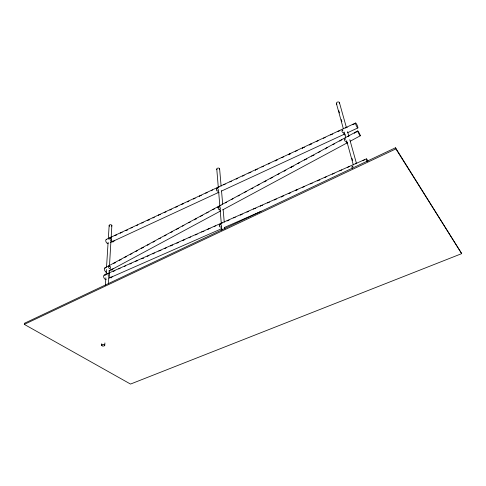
<?xml version="1.0" encoding="UTF-8"?>
<svg xmlns="http://www.w3.org/2000/svg" width="486" height="486" viewBox="0 0 486 486"><rect width="100%" height="100%" fill="white"/><g stroke="black" fill="none" stroke-linecap="round" stroke-linejoin="round"><path stroke-width="0.73" d="M153.029 242.277L154.153 241.39M176.782 243.243L178.69 242.399M104.763 345.224L104.897 342.952M108.402 283.885L108.809 277.069M109.071 273.284C109.21 274.183 110.583 276.856 108.7 276.425C106.689 272.567 109.909 275.623 109.21 270.252M109.484 265.708L110.917 241.475M111.142 237.684L111.865 225.571M164.62 235.971L166.133 235.011M101.629 345.285L101.726 343.766M105.389 285.428L105.869 277.846M106.057 274.815L106.391 269.511M106.531 267.239L108.105 242.235M108.293 239.203L109.156 225.565M187.377 201.927L188.902 201.083M189.03 237.842L190.615 236.992M194.412 219.866L195.305 219.052L196.599 218.87M24.3 324.381L24.47 323.281L395.501 147.762L461.7 253.637L130.521 384.068L24.3 324.381L395.883 148.892L461.7 253.637M111.592 240.005L111.3 240.509L110.601 240.467C108.329 238.049 111.908 235.838 111.592 239.999M211.331 190.743L212.576 189.917M200.493 216.537L201.647 215.638L202.705 215.565M217.455 187.888L219.058 187.001M214.168 226.707L215.462 225.875M112.381 276.267L111.458 277.822L109.69 277.53M220.583 223.833L222.272 222.953M114.119 240.515C114.125 242.265 111.816 242.386 111.051 241.062M236.147 179.164L237.806 178.247M227.071 220.954L229.125 220.049M242.49 176.199L244.166 175.276M248.905 173.253L249.069 172.882M240.23 215.122L242.32 214.198M244.446 192.735L244.671 192.335M255.399 170.033L255.399 170.398M246.906 212.163L248.674 211.252M346.791 140.679L346.305 141.39M253.649 209.211L253.868 208.84M268.442 164.086L269.845 163.181M344.179 131.973L343.906 132.484M288.544 154.706C292.086 152.902 291.169 153.102 288.55 154.755M284.061 171.327L285.865 170.149M274.232 200.056L274.687 199.588M304.576 160.161L304.831 159.754M309.205 145.065L310.718 144.093M340 140.819L339.896 141.262M125.552 230.656L127.551 230.06M324.654 177.706L326.288 176.74M130.941 228.141L131.39 227.77M107.704 273.746L109.484 273.089M130.291 254.427L132.058 253.607M141.657 248.164L141.669 248.625M147.27 245.23L149.074 244.391M147.38 220.462L149.421 219.854M158.655 215.098L158.661 215.541M164.232 212.595L166.024 211.896M141.347 258.831L142.131 258.352M175.713 207.236L177.578 206.532M182.371 226.209L183.908 225.383M158.831 251.08L159.651 250.588M193.3 199.023L195.153 198.294M206.659 213.056L208.239 212.2M212.844 209.703L214.441 208.84M219.077 206.325L221.009 205.426M225.358 202.923L226.634 202.121M231.688 199.497L232.976 198.683M238.067 196.04L239.367 195.226M223.663 184.85L225.255 184.109M229.896 181.94L231.5 181.193M195.232 234.945L197.176 234.209M264.08 181.946L265.429 181.102M277.397 174.735L279.116 173.8M261.918 166.99L262.568 166.528M311.617 156.194L313.051 155.295L313.992 155.295M281.844 157.689L283.575 156.881M318.628 152.397L320.086 151.492M233.657 217.91L235.352 217.157M295.439 151.34L297.195 150.52M302.492 147.932L302.28 148.516M316.307 141.596L318.117 140.752M323.397 138.285L325.225 137.435M267.361 202.966L269.469 202.164M330.553 134.944L332.722 134.087M288.362 193.659L290.525 192.833M352.447 124.726L354.665 123.845M302.705 187.298L304.564 186.478M317.51 180.634L317.243 181.041M332.242 174.207L334.174 173.35M339.811 170.847L341.767 169.985M347.46 167.457L349.057 166.649M108.281 266.243L109.611 265.629M124.787 257.301L126.506 256.632M362.981 160.574L364.634 159.742M158.898 238.82L160.623 238.14M170.598 232.478L172.342 231.792M188.489 222.788L190.251 222.09M114.969 235.491L115.929 235.048M257.647 185.318L259.184 184.601M297.93 163.49L298.489 163.138M181.618 204.375L182.572 203.907M255.533 169.863L256.365 169.438M201.605 232.022L202.395 231.64M141.73 248.091L143.656 247.544M251.153 188.829L252.963 188.118M291.333 167.032L290.92 167.409L292.323 166.534L291.636 166.856M109.787 237.879L110.492 237.551M333.007 144.488L334.654 143.716M340.194 140.594L341.852 139.816M352.879 166.443L353.049 166.182L352.405 166.273M158.715 215.043L159.675 214.618M344.938 138.911C344.07 139.938 346.475 138.437 344.878 138.941M302.505 147.926L304.515 147.307M337.97 131.372L339.969 130.704M345.267 127.964L347.283 127.289M244.859 192.207L245.746 191.751M305.093 159.578L306.836 158.995M347.721 136.481L349.106 135.886M110.462 238.365L110.091 238.45M216.786 188.805C216.045 187.505 216.057 192.225 218.056 190.907C219.192 189.115 216.27 186.745 216.483 188.89M104.782 267.993L357.739 130.959M342.448 130.12C341.628 131.062 344.003 129.719 342.387 130.145M108.961 271.067L110.966 269.991M112.302 269.268L220.589 210.985M222.594 209.909L346.919 142.993M350.26 141.195L360.29 135.794A2.734 0.304 62 0 0 358.644 132.107A2.734 0.304 62 0 0 358.109 132.228A2.734 0.304 62 0 0 360.29 135.794M310.165 183.884L312.279 183.24M355.388 163.837L356.809 163.211M219.478 224.793L220.109 224.775L219.423 224.818M205.584 193.142L207.224 192.699M249.288 172.743L250.983 172.281M352.465 166.248L352.168 166.522L352.538 166.57M254.063 208.737L255.843 208.245M317.777 180.488L319.849 180.051M106.312 239.391L355.624 122.994M110.243 242.575L111.616 241.937M112.995 241.299L218.9 192.268M221.652 190.992L344.064 134.324M347.502 132.733L357.817 127.958A2.709 0.492 65.8 0 0 356.59 124.13A2.709 0.492 65.8 0 0 355.752 124.343A2.709 0.492 65.8 0 0 357.817 127.958M104.223 275.088L366.371 158.879A2.849 0.529 66.2 0 1 367.987 161.224M356.08 131.992L354.737 132.721L354.422 133.395M327.163 147.653L325.875 148.352L325.608 149.002M298.829 162.968L299.528 162.743M108.961 278.18L221.458 228.76M224.24 227.539L261.043 211.374M276.151 160.198L275.094 161.03M274.997 199.442L276.419 199.084M171.813 245.211L170.847 245.661L170.835 246.086M262.902 166.382L263.6 166.206M131.676 227.648L132.332 227.491M220.334 223.931C216.379 227.454 224.441 228.772 220.34 223.925M345.254 134.932L344.592 134.829L343.505 133.45M112.922 241.214L112.351 241.135M209.077 228.712L207.923 229.222L207.856 229.678M202.644 231.543L203.992 231.628M159.864 250.509L161 250.442M142.325 258.279L143.722 258.321M136.73 260.788L135.697 261.243L135.734 261.638M276.467 160.082L277.257 160.022M256.663 169.322L257.392 169.25M137.356 250.6L135.916 251.517M245.807 191.733L246.542 191.642M120.151 268.223L118.76 268.977M131.39 263.248L130.09 263.704L130.06 264.153M125.746 265.745L124.343 266.504M154.457 253.018L153.108 253.498L153.054 253.965M171.935 245.175L172.688 245.084M166.297 247.769L164.778 248.589M143.267 222.381L141.997 222.843L141.961 223.335M137.775 224.945L136.402 225.741M154.384 217.193L152.956 217.995M171.418 209.241L170.1 209.727L170.027 210.238M182.681 203.877L183.404 203.81M349.063 166.643L349.762 166.577M310.724 144.093L311.678 144.129M154.493 241.317L154.87 241.275M114.951 270.653L113.232 271.425M137.082 260.721L137.732 260.751M148.959 255.575L147.13 256.389M184.85 239.695L183.173 240.163L182.955 240.716M209.436 228.645L210.08 228.693M116.263 234.993L116.622 234.969M265.775 181.029L266.17 181.017M160.016 214.563L160.392 214.545M111.634 269.402L110.978 269.086M346.032 141.487L345.054 141.122L344.203 139.64M356.426 131.919L356.821 131.931M343.402 132.721L342.454 132.301L341.743 130.77M110.857 277.154L110.601 277.111M262.665 205.22L260.873 205.712L260.484 206.356M283.52 195.98L281.698 196.484L281.266 197.146M272.81 177.414L271.395 177.821L270.653 178.587M347.678 143.722L346.208 142.198M115.711 262.683L114.131 263.017L113.791 263.722M121.221 259.7L119.635 260.034L119.289 260.745M219.046 209.606C223.475 207.577 215.019 204.029 219.04 209.606M178.562 228.645L177.262 228.827L176.412 229.611M122.199 232.557L121.081 232.612L120.242 233.28M218.913 192.827L217.898 192.189M201.423 195.585L199.819 195.822L199.321 196.563M222.041 229.064L221.081 228.499M110.504 269.712L112.242 270.07L112.989 268.545M219.933 210.772L220.377 211.137M352.465 168.502L351.712 166.868M344.282 132.97L344.635 133.522M395.501 147.762L395.883 148.892M347.132 142.507L347.271 142.957M339.398 102.57L346.342 127.32M347.563 131.688L348.79 136.056M349.811 139.695L356.542 163.715M338.851 110.765L339.459 112.965M341.275 119.55L341.883 121.743M351.986 158.339L352.593 160.532M336.464 103.737L343.286 128.492M344.489 132.86L345.692 137.228M346.895 141.596L353.31 164.894M219.617 168.83L221.118 186.138M221.513 190.652L222.685 204.199M223.141 209.466L224.253 222.254M224.708 227.521L224.842 229.028M216.78 169.067L218.299 187.396M218.591 190.895L219.86 206.216M220.085 208.962L221.33 224.022M221.58 227.029L221.853 230.297M336.901 104.198A1.58 1.179 -18.9 0 1 336.622 102.704A1.58 1.179 -18.9 0 1 338.511 101.957A1.58 1.179 -18.9 0 1 339.441 103.19M216.926 169.584A1.434 1.027 -4.7 0 1 217.37 168.284A1.434 1.027 -4.7 0 1 219.21 168.302A1.434 1.027 -4.7 0 1 219.399 169.608M109.599 226.184A1.361 0.869 3.3 0 1 109.502 224.951A1.361 0.869 3.3 0 1 111.416 224.951A1.361 0.869 3.3 0 1 111.513 226.184M106.179 279.401A2.369 1.379 66.1 0 1 103.67 276.971A2.369 1.379 66.1 0 1 105.389 275.307M367.064 161.741A2.849 0.529 66.2 0 1 366.371 158.879M106.634 272.209A2.351 1.221 61.2 0 1 104.417 269.742A2.351 1.221 61.2 0 1 105.486 268.017M108.178 243.529A2.272 1.276 64.3 0 1 105.942 241.645A2.272 1.276 64.3 0 1 106.653 239.343M108.597 266.632L108.743 267.731L109.502 268.709C111.671 269.317 109.739 263.619 108.627 266.553C109.362 266.996 109.472 265.806 108.615 266.607M218.001 207.358L218.785 207.176L218.001 207.358M295.494 190.494L296.594 189.88L295.506 190.494M293.076 166.443L292.681 166.461L293.076 166.443M297.772 189.668L296.94 189.747L297.76 189.674M102.151 345.838A1.567 0.796 0.9 0 0 104.733 345.431A1.567 0.796 0.9 0 0 102.704 344.489A1.567 0.796 0.9 0 0 102.151 345.838"/></g></svg>
